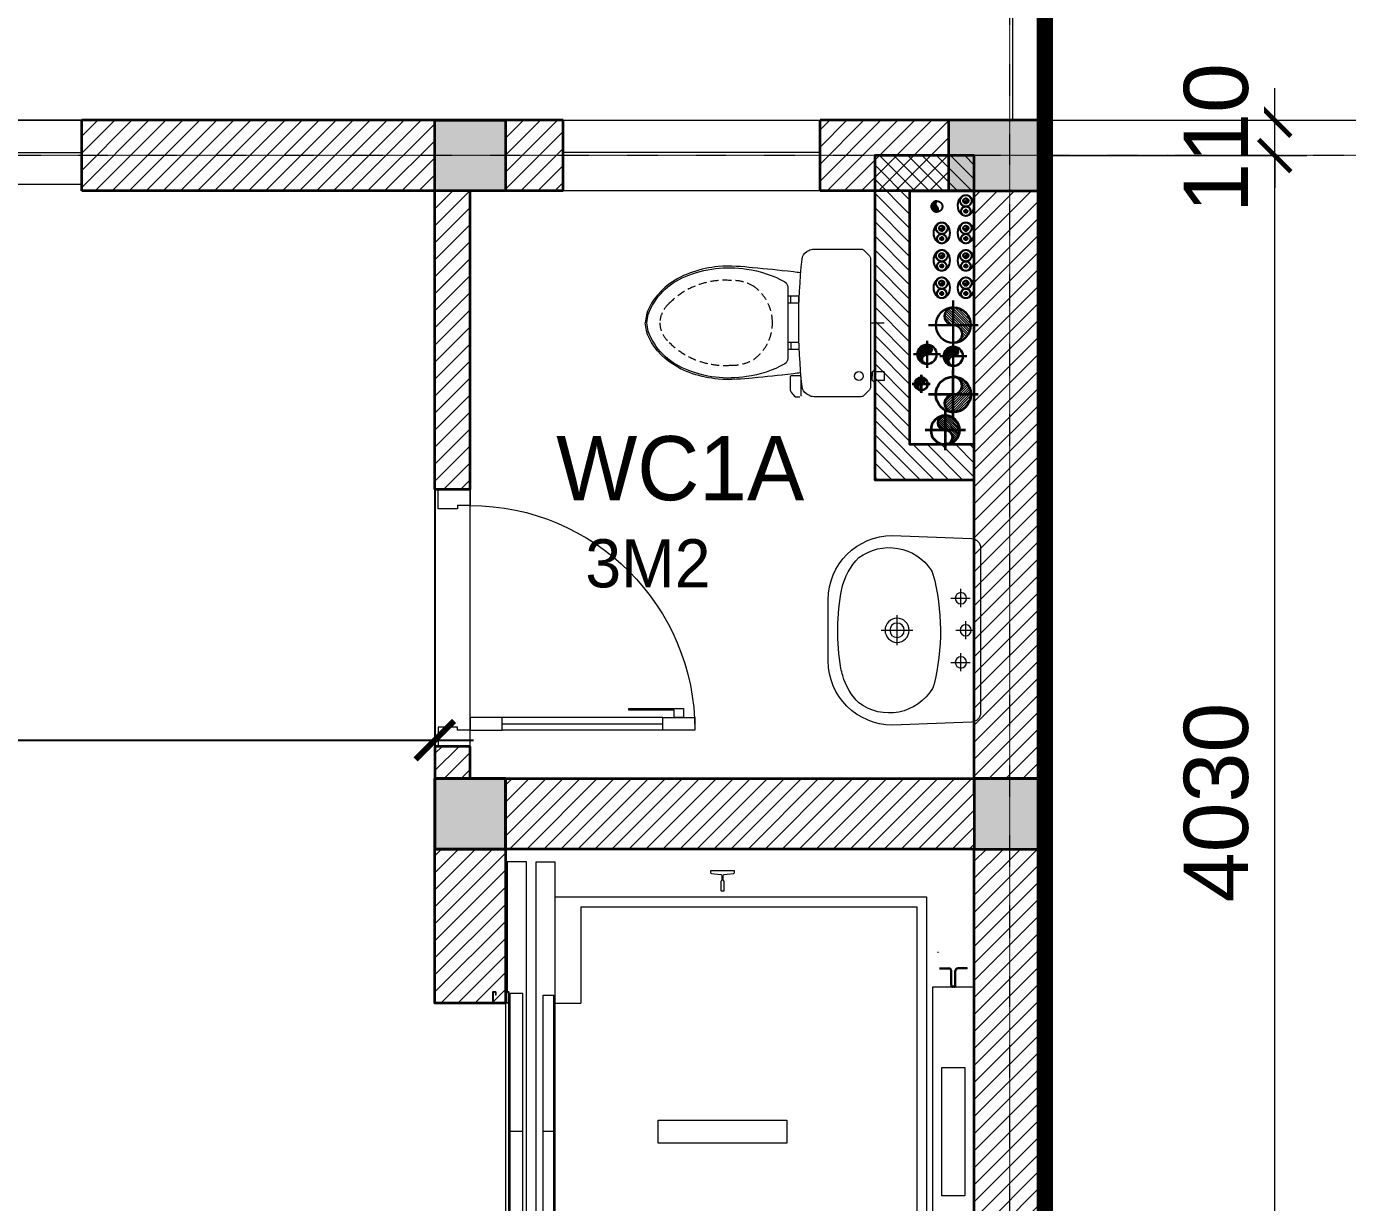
# Model space of a CAD drawing. Header units: millimetres. Extents: x -127141 to 682685, y -1234500 to 49778.
# Drawn here: x 242525 to 246641, y -5371 to -1708 of the extents above; entities that cross this region are included whole.
import ezdxf

# ---------------------------------------------------------------- set-up
doc = ezdxf.new("R2010")
doc.units = ezdxf.units.MM
doc.header["$MEASUREMENT"] = 0
for name, pattern in [('$AUDIT_BAD_LTYPE2', [0]), ('ACAD_ISO03W100', [30, 12, -18]), ('CENTER2', [1.125, 0.75, -0.125, 0.125, -0.125]), ('CONTINOUS', [0]), ('DASHDOT', [1, 0.5, -0.25, 0, -0.25]), ('DIVIDEX22', [1.25, 0.625, -0.25, 0, -0.125, 0, -0.25]), ('HIDDEN', [0.75, 0.5, -0.25]), ('PHANTOM2', [1.25, 0.625, -0.125, 0.125, -0.125, 0.125, -0.125]), ('PHANTOM3', [1.5, 0.625, -0.125, 0.125, -0.125, 0.125, -0.125, 0.125, -0.125]), ('xref-thap C (mb tang 32-2)$0$HIDDEN', [0.375, 0.25, -0.125])]:
    doc.linetypes.add(name, pattern=pattern)
for name, color, linetype, lineweight in [('-CONCRETE', 1, 'Continuous', 35), ('-DOOR', 137, 'Continuous', 9), ('-FURNITURE', 46, 'Continuous', 9), ('-HATCH', 8, 'Continuous', 5), ('-LINE1', 7, 'Continuous', 18), ('-LINE2', 252, 'Continuous', 9), ('-TEXT', 7, 'Continuous', 15), ('-WALL', 4, 'Continuous', 35), ('A-COT VACH', 2, 'Continuous', 35), ('A-DIM', 251, 'Continuous', 15), ('A-HATCH', 251, 'Continuous', 5), ('A-NET THAY', 125, 'Continuous', 18), ('A-TRUC', 251, 'DASHDOT', 5), ('A-TUONG', 7, 'Continuous', 35), ('N1.1-CN', 4, 'CONTINOUS', 35), ('N1.3-TN', 6, 'CENTER2', 35), ('N1.4-TP', 4, 'PHANTOM2', 35), ('N1.5-TH', 2, 'PHANTOM3', 30), ('N1.6-NM', 3, 'DIVIDEX22', 30), ('N4-OTHER1', 143, 'CONTINOUS', 15), ('TEXT25', 2, 'Continuous', 13)]:
    doc.layers.add(name, color=color, linetype=linetype, lineweight=lineweight)
for name, color, linetype in [('-RANH GIOI LO DAT', 12, 'Continuous'), ('APOLIC', 7, 'Continuous'), ('M-CD', 40, 'ACAD_ISO03W100'), ('M-Control', 170, 'CENTER2'), ('M-RP', 140, 'Continuous')]:
    doc.layers.add(name, color=color, linetype=linetype)
doc.layers.add('LUOI GIONG', color=160, linetype='Continuous', plot=False)
doc.styles.add('AVANH', font='', dxfattribs={"width": 0.8})
doc.styles.get("Standard").update_dxf_attribs({"font": 'arial.ttf'})
doc.styles.add('T1', font='', dxfattribs={"height": 200})
doc.styles.add('vnavanth', font='', dxfattribs={"width": 0.8})
doc.styles.get('AVANH').set_extended_font_data('.VnAvantH')
doc.styles.get('T1').set_extended_font_data('VNgeometric Light')
doc.styles.get('vnavanth').set_extended_font_data('.VnAvantH')
doc.dimstyles.new('C_100A3', dxfattribs={"dimscale": 100, "dimtxt": 2.2, "dimasz": 1.199999999999999, "dimexe": 1.199999999999999, "dimexo": 0, "dimgap": 0.75, "dimtad": 1, "dimdec": 0, "dimzin": 0, "dimdsep": 46, "dimtxsty": 'AVANH', "dimblk": 'ARCHTICK', "dimcen": 0, "dimdle": 1.199999999999999, "dimclrd": 256, "dimclre": 256, "dimclrt": 7, "dimadec": 0, "dimazin": 0, "dimtfac": 0.0001, "dimtdec": 0, "dimtix": 1, "dimtmove": 2, "dimatfit": 3, "dimfxl": 1.8, "dimtolj": 1, "dimtzin": 0, "dimarcsym": 0})
doc.dimstyles.new('DIM_LAYOUT A2-A3', dxfattribs={"dimscale": 0, "dimtxt": 2, "dimasz": 1, "dimexe": 1, "dimexo": 0, "dimgap": 0.8, "dimtad": 1, "dimdec": 0, "dimlfac": -1, "dimzin": 0, "dimdsep": 46, "dimtxsty": 'Standard', "dimblk": 'ARCHTICK', "dimcen": 1, "dimdle": 1, "dimclrd": 256, "dimclre": 256, "dimclrt": 7, "dimadec": 0, "dimazin": 0, "dimtfac": 1, "dimtdec": 0, "dimtix": 1, "dimtofl": 0, "dimtmove": 2, "dimatfit": 3, "dimldrblk": 'ARCHTICK', "dimfxl": 1, "dimtfill": 1, "dimtolj": 1, "dimtzin": 0, "dimarcsym": 0})
pattern_1 = [(45, (0, 0), (-26.51650429449553, 26.51650429449553), [])]

# ---------------------------------------------------------------- blocks, each defined once
blk = doc.blocks.new('X-5M-DH-2-CORE$0$A$C75E80C28')
at = {"layer": '-LINE2', "linetype": 'Continuous', "ltscale": 2}
for p, q in [((-510.0000099998433, -21.5000000000291), (-510.0000099998578, -50.60000000000582)), ((-506.8000099998898, -21.5000000000291), (-510.0000099998433, -21.5000000000291)), ((-506.8000099998898, -21.5000000000291), (-506.8000099999044, -50.60000000000582)), ((506.8000100001227, -21.5), (510.0000100000761, -21.5)), ((506.8000100001227, -21.5), (506.8000100001081, -50.59999999997671)), ((510.0000100000761, -21.5), (510.0000100000616, -50.59999999997671)), ((-510.0000099998578, -108.5000000000291), (-510.0000099998433, -79.3999999999942)), ((-506.8000099999044, -108.5000000000291), (-506.8000099998898, -79.3999999999942)), ((-456.2000100000296, -56.79999999998836), (-500.6000099999364, -56.80000000001746)), ((-456.2000100000441, -60), (-500.600009999951, -60.0000000000291)), ((-456.2000100000296, -70), (-500.6000099999364, -70.0000000000291)), ((-456.2000100000296, -73.19999999995345), (-500.6000099999364, -73.19999999998255)), ((-453.2000100000441, -63), (-453.2000100000296, -67)), ((-450.0000099998579, -63), (-450.0000099998433, -67)), ((450.0000100000615, -63), (450.0000100000761, -67)), ((453.200010000015, -63), (453.2000100000296, -67)), ((456.2000100000296, -56.79999999998836), (500.6000100000528, -56.79999999998836)), ((456.200010000015, -60), (500.6000100000383, -60)), ((456.2000100000296, -70), (500.6000100000528, -70)), ((456.2000100000296, -73.19999999995345), (500.6000100000528, -73.19999999995345)), ((506.8000100001227, -108.5), (506.8000100001227, -79.39999999996508)), ((510.0000100000761, -108.5), (510.0000100000761, -79.39999999996508)), ((-556.8000102631631, -112.4999999912397), (-560.0000102631166, -112.4999999912397)), ((456.8000097368638, -112.4999999912397), (460.0000097368174, -112.4999999912397)), ((-731.0000002632734, -148.9999999649008), (730.9999997367266, -148.9999999649299)), ((-731.0000002698943, -1304.999999934109), (-731.0000002632734, -148.9999999649008)), ((730.9999997301056, -1304.999999934109), (730.9999997367266, -148.9999999649299)), ((-700.0000002632734, -178.9999999649008), (699.9999997367266, -178.9999999649299)), ((-700.0000002699087, -1224.999999934109), (-700.0000002632734, -178.9999999649008)), ((699.9999997300911, -1224.999999934109), (699.9999997367266, -178.9999999649299)), ((-700.0000002699087, -1224.999999934109), (-400.0000002699088, -1224.999999934138)), ((-400.0000002698944, -1304.999999934138), (-400.0000002699088, -1224.999999934138)), ((699.9999997300911, -1224.999999934109), (399.9999997300911, -1224.999999934109)), ((399.9999997301056, -1304.999999934109), (399.9999997300911, -1224.999999934109)), ((839.9999997301057, -1304.999999934109), (-840.0000002698943, -1304.999999934109)), ((-840.0000002698943, -1364.999999934109), (-840.0000002698943, -1304.999999934109)), ((424.9999997301056, -1308.999999934109), (-425.0000002698944, -1308.999999934109)), ((-425.0000002699088, -1342.999999934109), (-425.0000002698944, -1308.999999934109)), ((-2.698943717e-07, -1308.999999934109), (-2.699089237e-07, -1342.999999934109)), ((424.9999997300911, -1342.999999934109), (424.9999997301056, -1308.999999934109)), ((839.9999997301057, -1364.999999934109), (839.9999997301057, -1304.999999934109)), ((424.9999997300911, -1342.999999934109), (-425.0000002699088, -1342.999999934109)), ((839.9999997301057, -1364.999999934109), (-840.0000002698943, -1364.999999934109)), ((839.9999997301057, -1394.999999934109), (-840.0000002698943, -1394.999999934109)), ((-840.0000002698943, -1394.999999934109), (-840.0000002698943, -1454.999999934109)), ((839.9999997301057, -1394.999999934109), (839.9999997301057, -1454.999999934109)), ((429.999999730091, -1405.999999934138), (-430.0000002699089, -1405.999999934109)), ((-430.0000002699089, -1405.999999934109), (-430.0000002698944, -1445.999999934109)), ((-2.699089237e-07, -1405.999999934109), (-2.698943717e-07, -1445.999999934109)), ((429.999999730091, -1405.999999934138), (429.9999997301056, -1445.999999934138)), ((-840.0000002698943, -1454.999999934109), (-435.0000002698943, -1454.999999934109)), ((-435.0000002698943, -1449.999999934109), (-435.0000002699089, -1459.999999934109)), ((-435.0000002698943, -1449.999999934109), (-400.0000002698944, -1449.999999934138)), ((-435.0000002699089, -1459.999999934109), (-425.0000002699088, -1459.999999934109)), ((-433.4000002698012, -1451.599999934085), (-433.4000002698012, -1458.399999934074)), ((-433.4000002698012, -1451.599999934085), (-401.6000002697547, -1451.599999934085)), ((-433.4000002698012, -1458.399999934074), (-425.0000002698944, -1458.399999934074)), ((429.9999997301056, -1445.999999934138), (-430.0000002698944, -1445.999999934109)), ((-425.0000002698944, -1458.399999934074), (-425.0000002699088, -1459.999999934109)), ((-401.6000002697547, -1451.599999934085), (-401.6000002697255, -1498.399999934074)), ((399.9999997301056, -1449.999999934109), (-400.0000002698944, -1449.999999934138)), ((-400.0000002698944, -1449.999999934138), (-400.0000002698652, -1499.999999934138)), ((399.9999997301056, -1449.999999934109), (399.9999997301348, -1499.999999934109)), ((434.9999997301056, -1449.999999934109), (399.9999997301056, -1449.999999934109)), ((401.5999997301986, -1451.599999934085), (401.5999997302278, -1498.399999934074)), ((433.3999997302453, -1451.599999934085), (401.5999997301986, -1451.599999934085)), ((433.3999997302453, -1458.399999934074), (424.9999997301056, -1458.399999934074)), ((424.9999997301056, -1458.399999934074), (424.9999997301056, -1459.999999934109)), ((434.9999997301056, -1459.999999934109), (424.9999997301056, -1459.999999934109)), ((433.3999997302453, -1451.599999934085), (433.3999997302453, -1458.399999934074)), ((434.9999997301056, -1449.999999934109), (434.9999997301056, -1459.999999934109)), ((839.9999997301057, -1454.999999934109), (434.9999997301056, -1454.999999934109)), ((-435.0000002698652, -1489.999999934109), (-435.0000002698652, -1499.999999934109)), ((-435.0000002698652, -1489.999999934109), (-425.0000002698652, -1489.999999934109)), ((-435.0000002698652, -1499.999999934109), (-400.0000002698652, -1499.999999934138)), ((-433.4000002697721, -1491.599999934085), (-433.4000002697721, -1498.399999934074)), ((-433.4000002697721, -1491.599999934085), (-425.0000002698652, -1491.599999934085)), ((-433.4000002697721, -1498.399999934074), (-401.6000002697255, -1498.399999934074)), ((-425.0000002698652, -1489.999999934109), (-425.0000002698652, -1491.599999934085)), ((434.9999997301347, -1499.999999934109), (399.9999997301348, -1499.999999934109)), ((433.3999997302744, -1498.399999934074), (401.5999997302278, -1498.399999934074)), ((424.9999997301347, -1489.999999934109), (424.9999997301347, -1491.599999934085)), ((434.9999997301347, -1489.999999934109), (424.9999997301347, -1489.999999934109)), ((433.3999997302744, -1491.599999934085), (424.9999997301347, -1491.599999934085)), ((433.3999997302744, -1491.599999934085), (433.3999997302744, -1498.399999934074)), ((434.9999997301347, -1489.999999934109), (434.9999997301347, -1499.999999934109))]:
    blk.add_line(p, q, dxfattribs=at)
for points in [[(-450.0000000000145, 0), (-450, -130), (450, -130), (449.9999999999853, 0)], [(-200, -29), (200.0000000001164, -29), (200.0000000001164, -101), (-200, -101)], [(-36.00000026325871, -583.9999999649008), (35.99999973674129, -583.9999999649008), (35.99999973675585, -983.9999999649008), (-36.00000026324415, -983.9999999649008)]]:
    blk.add_lwpolyline(points, close=True, dxfattribs=at)
for points in [[(-780.0000002632588, -788.9999999649008), (-751.0000002632588, -788.9999999649298, 0.4142135623730951), (-750.0000002632734, -787.9999999649008), (-750.0000002632588, -783.9999999649008), (-750.0000002632588, -779.9999999649008, 0.4142135623730951), (-751.0000002632734, -778.9999999649298), (-780.0000002632734, -778.999999964988, -0.2569775838576673), (-784.1207396915852, -781.9399999648448), (-797.9000002631655, -781.939999964874, -0.4142135623730951), (-800.9000002631655, -778.939999964874), (-804.0000002632587, -749.4999999649008, 0.4142135623730951), (-807.0000002632588, -746.4999999649008), (-812.0000002632587, -746.4999999649008), (-812.0000002632587, -783.9999999649008), (-812.0000002632587, -821.4999999649008), (-807.0000002632588, -821.4999999649008, 0.4142135623730951), (-804.0000002632587, -818.4999999649008), (-800.9000002631655, -789.0599999648692, -0.4142135623730951), (-797.9000002631655, -786.0599999648692), (-784.1207396915852, -786.0599999648402, -0.2569775838576673), (-780.0000002632588, -788.9999999647553)], [(779.9999997367412, -788.9999999649298), (750.9999997367412, -788.9999999649008, -0.4142135623730951), (749.9999997367266, -787.9999999649298), (749.9999997367412, -783.9999999649298), (749.9999997367412, -779.9999999649298, -0.4142135623730951), (750.9999997367266, -778.9999999649008), (779.9999997368432, -778.9999999650172, 0.2569775838576673), (784.1207391653006, -781.939999964874), (797.899999736881, -781.9399999648448, 0.4142135623730951), (800.899999736881, -778.9399999648448), (803.9999997367412, -749.4999999649008, -0.4142135623730951), (806.9999997367412, -746.4999999649008), (811.9999997367412, -746.4999999649008), (811.9999997367412, -783.9999999649008), (811.9999997367412, -821.4999999649008), (806.9999997367412, -821.4999999649008, -0.4142135623730951), (803.9999997367412, -818.4999999649008), (800.899999736881, -789.0599999648402, 0.4142135623730951), (797.899999736881, -786.0599999648402), (784.1207391653006, -786.0599999648692, 0.2569775838576672), (779.9999997368577, -788.9999999647844)]]:
    blk.add_lwpolyline(points, format="xyb", dxfattribs=at)
for centre, radius, start, end in [((-500.600009999951, -50.60000000000582), 9.400000000001475, 180, 270), ((-500.6000099999364, -79.3999999999942), 9.399999999997844, 90, 180), ((-500.600009999951, -50.60000000000582), 6.200000000004374, 180, 270), ((-500.6000099999364, -79.3999999999942), 6.199999999997339, 90, 180), ((-456.2000100000441, -63), 6.19999999999713, 0, 90), ((-456.2000100000441, -63), 3.000000000000045, 0, 90), ((-456.2000100000296, -67), 6.20000000000076, 270, 0), ((-456.2000100000296, -67), 2.999999999999834, 270, 0), ((456.200010000015, -63), 6.19999999999713, 90, 180), ((456.2000100000296, -67), 6.20000000000076, 180, 270), ((456.200010000015, -63), 3.000000000000045, 90, 180), ((456.2000100000296, -67), 2.999999999999834, 180, 270), ((500.6000100000383, -50.59999999997671), 6.200000000004374, 270, 0), ((500.6000100000383, -50.59999999997671), 9.400000000001475, 270, 0), ((500.6000100000528, -79.39999999996508), 9.399999999997844, 0, 90), ((500.6000100000528, -79.39999999996508), 6.199999999997339, 0, 90)]:
    blk.add_arc(centre, radius, start, end, dxfattribs=at)
blk = doc.blocks.new('A$C5C575821')
at = {"layer": '-CONCRETE'}
h = blk.add_hatch(color=256, dxfattribs=at)
h.dxf.hatch_style = 1
h.paths.add_polyline_path([(-0.002375598996863489, 220.0000000000146), (-0.0023755989968777, 1.45519e-11), (219.9976244010031, 1.45519e-11), (219.9976244010031, 220.0000000000146)])
blk.add_lwpolyline([(-0.0023755989968777, 1.45519e-11), (219.9976244010031, 1.45519e-11), (219.9976244010031, 220.0000000000146), (-0.0023755989968777, 220.0000000000146)], close=True, dxfattribs=at)
blk = doc.blocks.new('A$C3F71457E')
at = {"layer": 'A-HATCH'}
h = blk.add_hatch(dxfattribs=at)
h.set_pattern_fill('ANSI31', color=256, scale=300)
h.set_pattern_definition(pattern_1)
h.paths.add_polyline_path([(199.9999999972376, 380), (-20.00000000000001, 380), (-20.00000000876005, -98.4000002697374), (18.39999992534354, -98.40000026971347), (18.39999992534352, -66.60000026966691), (11.59999992535472, -66.60000026966691), (11.59999992535471, -75.0000002698066), (9.99999992537846, -75.00000026980666), (9.99999992537846, -65.0000002698066), (19.99999992537846, -65.0000002698066), (19.99999992537848, -100.0000002695795), (199.9999999912106, -100.0000002982852)])
h.paths.add_polyline_path([(-20, 600), (-1480, 600), (-1480, 380.0000000000582), (-20, 380)])
h.paths.add_polyline_path([(-1480, 380), (-1700.000000001752, 380), (-1700.000000015769, -1379.999999999945), (-1480.000000017521, -1379.999999999945)])
h.paths.add_polyline_path([(-19.99999999743885, -1380), (-1480.000000000058, -1379.999999999941), (-1480.000000000058, -1600), (-19.99999999743886, -1600)])
h.paths.add_polyline_path([(199.9999999912106, -900.0000002982852), (19.99999992540734, -900.0000002695795), (19.99999992537846, -935.0000002698068), (9.999999925378475, -935.0000002698068), (9.99999992537846, -925.0000002698068), (11.59999992535472, -925.0000002698071), (11.59999992535472, -933.4000002697135), (18.39999992534352, -933.4000002697135), (18.39999992534354, -901.6000002696671), (-20.0000000787831, -901.600000269691), (-20.0000000175787, -1380), (-19.99999999743885, -1380), (199.9999999851836, -1380.000000021289)])
at = {"layer": '-CONCRETE'}
blk.add_lwpolyline([(-20.00000000878936, -100.0000002632005), (-20, 380), (-1480, 380.0000000000582), (-1480.000000017521, -1379.999999999941), (-20.00000001757871, -1380), (-20.0000000789878, -900.0000002632005), (199.9999999912106, -900.0000002982852), (199.9999999824213, -1600), (-1700.000000017521, -1600), (-1700, 600), (200, 600), (199.9999999912106, -100.0000002982852), (-19.99999993859092, -100.0000002632005)], dxfattribs=at)
at = {"layer": '-LINE1'}
blk.add_line((-20.0000000789878, -900.0000002632005), (-20.00000000878936, -100.0000002632005), dxfattribs=at)
at = {"layer": '-WALL'}
for p in [(-1699.997624401003, 379.9999999999854), (-19.99762440100312, 379.9999999999854), (-1699.997624401061, -1599.99999999996), (-19.99762439844199, -1600.000000021304)]:
    blk.add_blockref('A$C5C575821', p, dxfattribs=at)
at = {"color": 2, "rotation": 90}
blk.add_blockref('X-5M-DH-2-CORE$0$A$C75E80C28', (-1480.000000008731, -499.9999999999418), dxfattribs=at)
blk = doc.blocks.new('A$C18091ED7')
for p, q in [((9.957148000000002e-09, -42.13376978135784), (0, -3.786117304e-07)), ((146.1412317672475, -26.59467297248193), (179.181621938591, -26.59467296488583)), ((146.1412317672475, -26.59467297248193), (146.1412317680187, -30.17859706786112)), ((146.1412317680187, -30.17859706786112), (165.7503655985456, -30.17859706340824)), ((153.0594147269658, -36.7920495250146), (146.1412317680187, -30.17859706786112)), ((152.3191092506386, -2.717133611e-07), (152.3191092568413, -26.59467297093943)), ((152.3191092506386, -2.717133611e-07), (179.1816219322718, -2.654269338e-07)), ((153.0594147269658, -36.7920495250146), (165.7503656001572, -36.79204952192959)), ((153.0594147275151, -39.73033438943094), (153.0594147269658, -36.7920495250146)), ((153.0594147275151, -39.73033438943094), (178.4413164740144, -39.73033438349375)), ((153.0594147275151, -39.73033438943094), (178.4413164740144, -39.73033438349375)), ((153.0594147275151, -39.73033438943094), (153.0594147281554, -42.13376974494894)), ((185.3594994290724, -30.17859705851879), (165.7503655985456, -30.17859706340824)), ((178.4413164733487, -36.79204951884458), (165.7503656001572, -36.79204952192959)), ((185.3594994290724, -30.17859705851879), (178.4413164733487, -36.79204951884458)), ((178.4413164733487, -36.79204951884458), (178.4413164740144, -39.73033438349375)), ((178.4413164740144, -39.73033438349375), (178.4413164746547, -42.1337697392446)), ((179.1816219322718, -2.654269338e-07), (179.181621938591, -26.59467296488583)), ((179.181621938591, -26.59467296488583), (185.3594994283012, -26.59467296337243)), ((185.3594994283012, -26.59467296337243), (185.3594994290724, -30.17859705851879)), ((-83.25994817525861, -267.3592828898691), (-83.25994816751701, -299.9634285944048)), ((-83.2599481725738, -278.4883151478134), (-83.25994817046013, -287.6388527823147)), ((-62.8895039390445, -265.3807882612164), (-81.28145355204106, -265.3807882657275)), ((-60.91100931491018, -267.3592828844267), (-60.91100930728498, -299.9634285889624)), ((60.91100939458921, -267.3592828557594), (60.9110094022144, -299.9634285600623)), ((62.88950401780676, -265.3807882316178), (81.2814536308033, -265.3807882273395)), ((83.25994825493763, -267.3592828505498), (83.25994826256282, -299.9634285550856)), ((83.25994825750603, -278.488315108727), (83.2599482596197, -287.6388527429954)), ((165.3959958605519, -261.9873972070927), (165.3959958671002, -289.7349902229907)), ((167.8691141396884, -259.5142789271486), (228.0810223811895, -259.5142789128586)), ((230.5541406641932, -274.3229751045001), (230.5541406613593, -261.9873971916386)), ((-60.91100930959874, -290.0299398849311), (-83.25994816994715, -290.0299398901406)), ((60.91100939990065, -290.029939856031), (83.25994826024908, -290.0299398510542)), ((167.8691141472663, -292.2081085020037), (206.7175896017579, -292.2081084926904))]:
    blk.add_line(p, q)
for points in [[(230.0000000517721, -218.5046414944518, -0.1374073801801567), (225.4781190853137, -234.6482587013161), (221.7949787454636, -240.7070387715066, -0.2360805181595358), (198.2560902649638, -255.4947853636986, -0.0519608230665726), (-198.2560901437318, -255.4947854572965, -0.236080518165078), (-221.7949786317113, -240.7070388760185), (-225.4781189743626, -234.6482588077488, -0.1374073801809237), (-229.9999999484608, -218.5046416030382), (-229.9999999831671, -71.98694829508895, -0.1989123673786679), (-226.3782021181105, -63.2431547633314), (-208.8906150607545, -45.75556769772084, -0.1989123673792025), (-200.1468215308086, -42.13376982865156), (9.9716999e-09, -42.13376978135784), (200.1468215506356, -42.13376973403501, -0.1989123673792025), (208.8906150822841, -45.75556759897153), (226.3782021480001, -63.24315465634573, -0.1989123673791691), (230.0000000170657, -71.98694818626973)], [(144.14367173758, -618.9627606730502, -0.2124047892419209), (26.30999211127346, -734.491494372196, -0.0276853236339062), (-0.5628229983012716, -738.609219571983, -0.0222792448073508), (-26.30999181118387, -734.4914943844487, -0.2124047892421136), (-144.1436714920528, -618.9627607410074, -0.1427957259999892), (-167.2376623962118, -428.0139674870588, -0.0930051380368448), (-127.9331820271945, -309.1271633332653, -0.2564387014614383), (-111.2408495477029, -299.9634286007786), (4.74647095e-08, -299.9634285748762), (111.2408496426324, -299.9634285482752, -0.2564387014619951), (127.933182126606, -309.1271632729331, -0.0930051380368741), (167.2376625517572, -428.0139674081001, -0.1427957260000456)]]:
    blk.add_lwpolyline(points, format="xyb", close=True)
at = {"linetype": 'xref-thap C (mb tang 32-2)$0$HIDDEN', "ltscale": 100}
blk.add_lwpolyline([(61.00044987679575, -669.0176259216968, -0.1990312026443698), (1.417429303e-07, -698.769823720475, -0.1990312026443799), (-61.00044960746891, -669.0176259504807, -0.2189240232571595), (-131.9321382956404, -478.3136229409719, -0.1537914605682739), (-112.4681372026971, -403.989815428853, -0.2367011859554165), (5.87642717e-08, -347.5870280214876, -0.2367011859554843), (112.468137346761, -403.9898153757966, -0.1537914605681893), (131.9321384748618, -478.313622878748, -0.2189240232571754)], format="xyb", close=True, dxfattribs=at)
blk.add_circle((165.7503656100234, -78.39166221523192), 13.90362011701458)
for centre, radius, start, end in [((-81.28145355158267, -267.3592828894034), 1.978494623656904, 90.00000001354869, 180.0000000133402), ((-62.88950393858613, -267.3592828848923), 1.978494623656904, 1.33402132e-08, 90.00000001354869), ((62.88950401826514, -267.3592828552937), 1.978494623656904, 90.00000001354869, 180.0000000133402), ((81.2814536312617, -267.3592828510154), 1.978494623656904, 1.33402132e-08, 90.00000001354869), ((167.8691141402632, -261.9873972065107), 2.47311827957113, 90.00000001354869, 180.0000000133402), ((168.3527972659103, -224.7572911087773), 80.08895368617856, 306.4658507565522, 320.3122930343795), ((228.0810223845983, -274.3229751050821), 2.47311827957113, 320.3122930343795, 1.33402132e-08), ((167.8691141466952, -289.7349902224087), 2.47311827957113, 180.0000000133402, 270.0000000135485), ((206.717589598069, -276.6690117186227), 15.53909677420133, 270.0000000135485, 306.4658507565522)]:
    blk.add_arc(centre, radius, start, end)
for points, knots in [([(-155.6468228230951, -259.4535552573798), (-156.6353001506941, -267.2522313103836), (-164.2940232875517, -328.394745314552), (-169.1545302536251, -385.0939582949213), (-183.68571763406, -527.7705276800843), (-135.602968026873, -679.1126648240606), (-50.29344375100118, -735.2493608418444), (-19.70048385594782, -741.0901266933653), (1.531116141e-07, -743.6724421556863)], [130.6139379315477, 130.6139379315477, 130.6139379315477, 130.6139379315477, 152.8521090939922, 311.1293507817257, 417.703951170228, 561.3833927516608, 697.6926317810713, 710.8122622678819, 710.8122622678819, 710.8122622678819, 710.8122622678819]), ([(155.6468228994708, -259.4535551877343), (156.6353002305841, -267.2522312389629), (164.2940233960289, -328.3947452375724), (169.1545303888706, -385.0939582149148), (183.6857178367027, -527.7705275934421), (135.60296830082, -679.1126647599448), (50.29344405157826, -735.2493608178337), (19.70048415924611, -741.0901266841101), (1.530679583e-07, -743.6724421554536)], [130.613937934949, 130.613937934949, 130.613937934949, 130.613937934949, 152.8521090939922, 311.1293507817257, 417.703951170228, 561.3833927516608, 697.6926317810713, 710.8122622678819, 710.8122622678819, 710.8122622678819, 710.8122622678819])]:
    blk.add_open_spline(points, degree=3, knots=knots)
blk = doc.blocks.new('*U122')
at = {"linetype": '$AUDIT_BAD_LTYPE2'}
for p, q in [((70, 100), (69.99999999999999, 599.9999999999982)), ((89.99999999999999, 599.9999999999982), (90, 100))]:
    blk.add_line(p, q, dxfattribs=at)
for points in [[(49.99999999999999, 599.9999999999982), (89.99999999999999, 599.9999999999982), (89.99999999999999, 699.9999999999982), (49.99999999999999, 699.9999999999982), (49.99999999999999, 599.9999999999982)], [(49.99999999999999, 602.9059272893337), (50, 100)], [(50, 100), (90, 100), (90, 0), (50, 0), (50, 100)]]:
    blk.add_lwpolyline(points)
for points in [[(118.2698876160139, 494.5156181119073), (118.2698876160139, 664.1349438079906), (89.99999999999999, 664.1349438079906), (89.99999999999999, 635.8650561920058), (112.6159100928053, 635.8650561920058), (112.6159100928053, 494.5156181119073)], [(0, 0), (50, 0), (50, -40), (60, -40), (60, -100.0001724930698), (0, -100.0001724930698)], [(799.9999999999982, 7.105427357601134e-15), (749.9999999999982, 7.105427357601134e-15), (749.9999999999982, -40), (739.9999999999982, -40), (739.9999999999982, -100.0001724930698), (799.9999999999982, -100.0001724930698)]]:
    blk.add_lwpolyline(points, close=True)
at = {"linetype": '$AUDIT_BAD_LTYPE2', "ltscale": 0.3}
blk.add_arc((50, 0), 699.9999999999982, 0, 90, dxfattribs=at)
blk = doc.blocks.new('A$C4ace49fd')
for p, q in [((295.0000362145074, 397.7262792410038), (295.0000362145074, 457.8621556685683)), ((167.3150646772119, 413.5036235380248), (223.9098246101057, 413.5036235380248)), ((195.0000362145074, 382.7262792410475), (195.0000362145074, 442.8621556685975)), ((267.3150646772119, 428.5036235379957), (323.9098246101057, 428.5036235379957)), ((367.3150646772119, 413.5036235380248), (423.909824610193, 413.5036235380248)), ((395.0000362144201, 382.7262792410475), (395.0000362144201, 442.8621556685975)), ((295.0000362145074, 165.4084015273256), (295.0000362145074, 263.9644212280764)), ((248.878101051203, 214.809703738807), (342.0929997641942, 214.809703738807))]:
    blk.add_line(p, q)
for points in [[(0, 199.9999999999854, 0.4142135623730951), (200, -1.45519e-11), (389.9999999999418, -1.45519e-11, 0.4142135623730951), (589.9999999999418, 199.9999999999854), (581.0512658710358, 446.0901885431812, 0.4097994549518753), (551.0711533617576, 474.9999999999853), (38.92891906714067, 474.9999999999853, 0.4036072201438358), (8.948734128789509, 446.0901885431812)], [(176.6345523304189, 39.74843218467139, 0.0907734278364391), (424.2613903667078, 42.82284094158967, 0.1498865017082378), (521.3666006048442, 96.04628407930431, 0.4307216577035758), (481.9063814581604, 321.2626293200155, 0.0806372034749516), (470.217626080208, 326.5247144485911, 0.1277315864282508), (124.5233141639037, 329.2879201060713, 0.0742078372819312), (113.6209024494746, 324.7523191320797, 0.4430921134254459), (68.6333993950975, 96.04628407930431, 0.1336395095905137), (154.0424150085309, 45.6315882756462, 0.0336171722527546)]]:
    blk.add_lwpolyline(points, format="xyb", close=True)
for centre, radius in [((195.0000362145074, 413.5036235380248), 17.5), ((295.0000362145074, 428.5036235379957), 17.5), ((395.0000362144201, 413.5036235380248), 17.5), ((295.0000362145074, 214.809703738807), 37.50000000000001), ((295.0000362145074, 214.809703738807), 22.50000000000001), ((295.0000362145074, 214.809703738807), 22.50000000000001)]:
    blk.add_circle(centre, radius)
blk = doc.blocks.new('ARCHTICK')
at = {"color": 0, "linetype": 'ByBlock', "const_width": 0.15}
blk.add_lwpolyline([(-0.5, -0.5), (0.5, 0.5)], dxfattribs=at)
blk = doc.blocks.new('*D128')
at = {"layer": '-HATCH', "lineweight": -2, "transparency": 16777216}
for p, q in [((238917.3800413085, -2744.671716896642), (238917.3800413085, -4050.844547421904)), ((243797.4275114892, -2744.277064983617), (243797.4275114892, -4050.844547421904)), ((238797.3800413085, -3930.844547421904), (243917.4275114892, -3930.844547421904))]:
    blk.add_line(p, q, dxfattribs=at)
at = {"layer": 'Defpoints', "color": 0, "transparency": 16777216}
for p in [(238917.3800413085, -2744.671716896642), (243797.4275114892, -2744.277064983617), (243797.4275114892, -3930.844547421904)]:
    blk.add_point(p, dxfattribs=at)
at = {"layer": '-HATCH', "lineweight": -2, "transparency": 16777216, "xscale": 119.9999999999999, "yscale": 119.9999999999999, "zscale": 119.9999999999999, "rotation": 180}
blk.add_blockref('ARCHTICK', (238917.3800413085, -3930.844547421904), dxfattribs=at)
at = {"layer": '-HATCH', "lineweight": -2, "transparency": 16777216, "xscale": 119.9999999999999, "yscale": 119.9999999999999, "zscale": 119.9999999999999}
blk.add_blockref('ARCHTICK', (243797.4275114892, -3930.844547421904), dxfattribs=at)
at = {"layer": '-HATCH', "color": 7, "transparency": 16777216, "insert": (241322.4037763988, -3742.063979014754), "char_height": 220, "attachment_point": 5, "style": 'AVANH', "bg_fill": 3, "box_fill_scale": 1.25, "bg_fill_color": 256, "bg_fill_true_color": 13158600, "bg_fill_transparency": 0}
blk.add_mtext('\\A1;4880', dxfattribs=at)
blk = doc.blocks.new('_ArchTick')
at = {"color": 0, "linetype": 'ByBlock', "const_width": 0.15}
blk.add_lwpolyline([(-0.5, -0.5), (0.5, 0.5)], dxfattribs=at)
blk = doc.blocks.new('*U118')
for points in [[(50, 669.9409090907037), (90.00000000000004, 669.9409090907037), (90.00000000000004, 769.9409090907037), (50, 769.9409090907037), (50, 669.9409090907037)], [(1548.99999999957, 629.0590909088663), (1508.99999999957, 629.0590909088663), (1508.99999999957, 729.0590909088664), (1548.99999999957, 729.0590909088664), (1548.99999999957, 629.0590909088663)], [(50, 672.8468363800392), (50, 100)], [(1548.99999999957, 631.965018198202), (1548.99999999957, 100)], [(50, 100), (90, 100), (90, 0), (50, 0), (50, 100)], [(1548.99999999957, 100), (1508.99999999957, 100), (1508.99999999957, 0), (1548.99999999957, 0), (1548.99999999957, 100)]]:
    blk.add_lwpolyline(points)
at = {"ltscale": 0.3}
for points in [[(819.9409090907037, 0, 0.4142135623730951), (50, 769.9409090907037, 0.4142135623730951)], [(819.9409090907042, 0, -0.4142135623730951), (1548.99999999957, 729.0590909088664, -0.4142135623730951)]]:
    blk.add_lwpolyline(points, format="xyb", dxfattribs=at)
for points in [[(21.73011238398614, 564.4565272026127), (21.73011238398614, 734.0758528986961), (50, 734.0758528986961), (50, 705.8059652827112), (27.38408990719474, 705.8059652827112), (27.38408990719474, 564.4565272026127)], [(0, 0), (50, 0), (50, -40), (60, -40), (60, -245.9999999543969), (0, -245.9999999543969)], [(1598.99999999957, 0), (1548.99999999957, 0), (1548.99999999957, -40), (1538.99999999957, -40), (1538.99999999957, -245.9999999543969), (1598.99999999957, -245.9999999543969)]]:
    blk.add_lwpolyline(points, close=True)
at = {"layer": 'APOLIC', "linetype": '$AUDIT_BAD_LTYPE2'}
for p, q in [((70, 100), (70.00000000000003, 669.9409090907037)), ((90.00000000000004, 669.9409090907037), (90, 100)), ((1508.99999999957, 629.0590909088663), (1508.99999999957, 100)), ((1528.99999999957, 100), (1528.99999999957, 629.0590909088663))]:
    blk.add_line(p, q, dxfattribs=at)
blk = doc.blocks.new('A$C614D56B2')
at = {"layer": '-DOOR'}
for p, q in [((-0.001746143592754379, 725.957104191999), (741.6168791535893, 725.957104191999)), ((2041.616879153124, 725.96923164482), (2749.998253873287, 725.9571042100433))]:
    blk.add_line(p, q, dxfattribs=at)
blk.add_lwpolyline([(814.7876108608325, 625.9692316596629), (-0.001746157096931711, 625.9692316543078), (-0.001746130321407691, 825.9449767296901), (2749.998253882601, 825.9449767477345), (2749.998253855825, 625.9692316723522), (1968.44614744588, 625.9692316672299)], dxfattribs=at)
at = {"layer": '-DOOR', "xscale": 0.8130081300813009, "yscale": 0.8130081300813009, "zscale": 0.8130081300813009, "rotation": 180}
blk.add_blockref('*U118', (2041.616879153124, 625.96923166333), dxfattribs=at)
blk = doc.blocks.new('*D361')
at = {"layer": 'A-DIM', "lineweight": -2, "transparency": 16777216}
for p, q in [((13544.60180798578, 17883.59144840712), (13544.60180798578, 17983.59144840712)), ((12828.18273200095, 17883.59144840712), (13644.60180798578, 17883.59144840712)), ((12828.18273200095, 17773.59144868186), (13644.60180798578, 17773.59144868186)), ((13544.60180798578, 17773.59144868186), (13544.60180798578, 17673.59144868186))]:
    blk.add_line(p, q, dxfattribs=at)
at = {"layer": 'Defpoints', "color": 0, "transparency": 16777216}
for p in [(12828.18273200095, 17883.59144840712), (12828.18273200095, 17773.59144868186), (13544.60180798578, 17773.59144868186)]:
    blk.add_point(p, dxfattribs=at)
at = {"layer": 'A-DIM', "lineweight": -2, "transparency": 16777216, "xscale": 100, "yscale": 100, "zscale": 100}
for p, rotation in [((13544.60180798578, 17883.59144840712), 270), ((13544.60180798578, 17773.59144868186), 90)]:
    blk.add_blockref('_ArchTick', p, dxfattribs=dict(at, rotation=rotation))
at = {"layer": 'A-DIM', "color": 7, "transparency": 16777216, "insert": (13362.48721044145, 17828.59144854448), "char_height": 200, "attachment_point": 5, "rotation": 90, "bg_fill": 3, "box_fill_scale": 1.25, "bg_fill_color": 256, "bg_fill_true_color": 13158600, "bg_fill_transparency": 0}
blk.add_mtext('\\A1;110', dxfattribs=at)
blk = doc.blocks.new('*D368')
at = {"layer": 'A-DIM', "lineweight": -2, "transparency": 16777216}
for p, q in [((13544.60180987425, 13643.59144346876), (13544.60180987425, 17873.59142819835)), ((12804.24333453016, 17773.59142819835), (13644.60180987425, 17773.59142819835)), ((12804.24333634003, 13743.59144346876), (13644.60180987425, 13743.59144346876))]:
    blk.add_line(p, q, dxfattribs=at)
at = {"layer": 'Defpoints', "color": 0, "transparency": 16777216}
for p in [(12804.24333453016, 17773.59142819835, 7.343088730709972e-07), (13544.60180987425, 17773.59142819835), (12804.24333634003, 13743.59144346876, 2.143178102348235e-06)]:
    blk.add_point(p, dxfattribs=at)
at = {"layer": 'A-DIM', "lineweight": -2, "transparency": 16777216, "xscale": 100, "yscale": 100, "zscale": 100}
for p, rotation in [((13544.60180987425, 17773.59142819835), 90), ((13544.60180987425, 13743.59144346876), 270)]:
    blk.add_blockref('_ArchTick', p, dxfattribs=dict(at, rotation=rotation))
at = {"layer": 'A-DIM', "color": 7, "transparency": 16777216, "insert": (13362.4189995059, 15758.59143583355), "char_height": 200, "attachment_point": 5, "rotation": 90, "bg_fill": 3, "box_fill_scale": 1.25, "bg_fill_color": 256, "bg_fill_true_color": 13158600, "bg_fill_transparency": 0}
blk.add_mtext('\\A1;4030', dxfattribs=at)
blk = doc.blocks.new('*D380')
at = {"layer": 'A-DIM', "lineweight": -2, "transparency": 16777216}
for p, q in [((14044.55906287168, 17983.5914345555), (14044.55906287169, 4833.591447688621)), ((12825.41220751184, 17883.5914345555), (14144.55906287168, 17883.5914345555)), ((12825.41219570997, 4933.591447688621), (14144.55906287169, 4933.591447688621))]:
    blk.add_line(p, q, dxfattribs=at)
at = {"layer": 'Defpoints', "color": 0, "transparency": 16777216}
for p in [(12825.41220751184, 17883.5914345555, -9.565976102834658e-07), (12825.41219570997, 4933.591447688621, -8.381475438873283e-07), (14044.55906287169, 4933.591447688621)]:
    blk.add_point(p, dxfattribs=at)
at = {"layer": 'A-DIM', "lineweight": -2, "transparency": 16777216, "xscale": 100, "yscale": 100, "zscale": 100}
for p, rotation in [((14044.55906287168, 17883.5914345555), 90), ((14044.55906287169, 4933.591447688621), 270)]:
    blk.add_blockref('_ArchTick', p, dxfattribs=dict(at, rotation=rotation))
at = {"layer": 'A-DIM', "color": 7, "transparency": 16777216, "insert": (13862.44446532735, 11408.59144112205), "char_height": 200, "attachment_point": 5, "rotation": 90, "bg_fill": 3, "box_fill_scale": 1.25, "bg_fill_color": 256, "bg_fill_true_color": 13158600, "bg_fill_transparency": 0}
blk.add_mtext('\\A1;12950', dxfattribs=at)
blk = doc.blocks.new('cot 220')
at = {"layer": 'A-COT VACH'}
h = blk.add_hatch(color=251, dxfattribs=at)
h.dxf.hatch_style = 1
h.paths.add_polyline_path([(110.0000037951395, 109.9999999980937), (-109.9999962048605, 109.9999999980937), (-109.9999962048605, -110.0000000019063), (110.0000037951395, -110.0000000019063)])
blk.add_lwpolyline([(-109.9999962048605, -110.0000000019063), (110.0000037951395, -110.0000000019063), (110.0000037951395, 109.9999999980937), (-109.9999962048605, 109.9999999980937)], close=True, dxfattribs=at)
blk = doc.blocks.new('N-ONGDUNG')
at = {"layer": 'N4-OTHER1', "ltscale": 10}
h = blk.add_hatch(dxfattribs=at)
h.set_pattern_fill('ANSI31', color=256, scale=36.00000000004761, angle=-90.00000000000001, style=0)
h.set_pattern_definition([(314.9999999999999, (39548.85017086168, 159241.458453613), (3.181980515343671, 3.181980515343669), [])])
h.paths.add_polyline_path([(7.275957614183426e-12, 45.00000000005821, -0.4142135623730951), (45.00000000006548, 0), (7.275957614183426e-12, -2.91038304567337e-11)])
h.paths.add_polyline_path([(-45.00000000005093, -1.309672370553017e-10, -0.4142135623741864), (7.275957614183426e-12, 45.00000000005821), (7.275957614183426e-12, 0, 1)])
h.paths.add_polyline_path([(7.275957614183426e-12, 0), (45.00000000006548, 0, -1)])
at = {"linetype": 'Continuous', "ltscale": 10}
for p, q in [((7.275957614183426e-12, 63.00000000008731), (4.365574568510056e-11, -63.00000000008731)), ((63.00000000008731, 0), (-63.00000000007276, 0))]:
    blk.add_line(p, q, dxfattribs=at)
blk.add_circle((7.275957614183426e-12, 0), 45.00000000005951, dxfattribs=at)
for centre, start, end in [((-22.5000000000291, 0), 0, 180), ((22.50000000004366, 0), 180, 0)]:
    blk.add_arc(centre, 22.50000000002975, start, end, dxfattribs=at)
blk = doc.blocks.new('$cc')
h = blk.add_hatch()
h.set_pattern_fill('_USER', color=8, scale=0.05, angle=45, style=0, pattern_type=0)
h.set_pattern_definition([(45, (-200956.0241762463, 465343.0443457479), (-0.03535533905932738, 0.03535533905932738), [])])
edge = h.paths.add_edge_path()
edge.add_arc((-0.1875000000291038, -0.25), 0.3125000000174623, -53.130102349887125, 53.130102349887125, ccw=False)
edge.add_arc((-2.91038304567337e-11, 0), 0.5, 89.99999999666488, 270.00000000333506, ccw=False)
edge.add_arc((0.1874999999708962, 0.25), 0.3124999999825377, 126.8698976415752, 233.1301023584249)
at = {"color": 8}
blk.add_lwpolyline([(0, 0, -0.499999999953434), (0, -0.5, -1.000000000058208), (0, 0.5, 0.5000000000465661), (0, 0, 0.3333333332919413), (0, 0, 0.3333333332919413)], format="xyb", dxfattribs=at)
blk.add_circle((0, 0), 0.5)
blk = doc.blocks.new('A$C9810a9bf')
at = {"layer": 'M-RP', "ltscale": 200}
for centre, radius in [((-14.75, 0), 14.75), ((-14.75, 0), 4.75), ((17.95000000000073, 0), 17.95000000000073), ((17.95000000000073, 0), 7.950000000000728)]:
    blk.add_circle(centre, radius, dxfattribs=at)
blk.add_ellipse((3.200000000000728, 0), major_axis=(-32.70000000000073, 0), ratio=0.7561140155418827, dxfattribs=at)
at = {"layer": 'M-RP', "ltscale": 200, "xscale": 9.5, "yscale": 9.5, "zscale": 9.5, "rotation": 180}
blk.add_blockref('$cc', (-14.75, 0), dxfattribs=at)
at = {"layer": 'M-RP', "ltscale": 200, "xscale": 15.9, "yscale": 15.9, "zscale": 15.9}
blk.add_blockref('$cc', (17.95000000000073, 0), dxfattribs=at)
blk = doc.blocks.new('A$Caa2107e4')
at = {"layer": 'M-Control', "ltscale": 0.03}
for centre, radius in [((-14.75, 0), 14.75), ((-14.75, 0), 4.75), ((17.95000000000073, 0), 17.95000000000073), ((17.95000000000073, 0), 7.950000000000728)]:
    blk.add_circle(centre, radius, dxfattribs=at)
blk.add_ellipse((3.200000000000728, 0), major_axis=(-32.70000000000073, 0), ratio=0.7561140155418827, dxfattribs=at)
at = {"layer": 'M-Control', "ltscale": 0.03, "xscale": 9.5, "yscale": 9.5, "zscale": 9.5, "rotation": 180}
blk.add_blockref('$cc', (-14.75, 0), dxfattribs=at)
at = {"layer": 'M-Control', "ltscale": 0.03, "xscale": 15.9, "yscale": 15.9, "zscale": 15.9}
blk.add_blockref('$cc', (17.95000000000073, 0), dxfattribs=at)
blk = doc.blocks.new('A$Cddca1029')
at = {"layer": 'A-HATCH'}
h = blk.add_hatch(dxfattribs=at)
h.set_pattern_fill('ANSI31', color=256, scale=250, angle=180)
h.set_pattern_definition([(225, (850724.535499413, -721488.0002974618), (22.09708691207961, -22.09708691207961), [])])
h.paths.add_polyline_path([(899.9928574567311, 11.99925496320066), (1009.992857456731, 11.99925496320066), (1009.992857456789, 321.9992549142335), (-0.003142419562209398, 321.9992549142335), (-0.003142419562209398, 11.99925491423346), (109.9928574567311, 11.99925491423346), (109.9928574567311, 211.9992549141753), (899.9928574567311, 211.9992549142335)])
at = {"layer": 'A-NET THAY'}
blk.add_line((109.996857457445, 11.99925491423346), (899.996848488343, 11.99925491423346, -9.565976102834654e-07), dxfattribs=at)
at = {"layer": 'A-TUONG'}
for points in [[(899.9928574567311, 11.99925496320066), (1009.992857456731, 11.99925496320066), (1009.992857456789, 321.9992549142335), (-0.003142419562209398, 321.9992549142335), (-0.003142419562209398, 11.99925491423346), (109.9928574567311, 11.99925491423346), (109.9928574567311, 211.9992549141753), (899.9928574567311, 211.9992549142335), (899.9928574567311, 11.99925496320066)], [(109.996857457445, 11.99925491423346), (899.9928574567311, 11.99925491423346)]]:
    blk.add_lwpolyline(points, dxfattribs=at)
at = {"layer": 'M-CD', "xscale": 34, "yscale": 34, "zscale": 34, "rotation": 270}
blk.add_blockref('$cc', (851.4704601701815, 128.0669631036581), dxfattribs=at)
at = {"layer": 'M-RP', "ltscale": 200}
for name, p in [('A$C9810a9bf', (595.0428574567195, 113.0492549142218)), ('A$Caa2107e4', (595.0428574567195, 113.0492549142218)), ('A$C9810a9bf', (680.4428574567428, 113.0492549142218)), ('A$Caa2107e4', (680.4428574567428, 113.0492549142218)), ('A$C9810a9bf', (765.8428574567661, 113.0492549142218)), ('A$Caa2107e4', (765.8428574567661, 113.0492549142218)), ('A$C9810a9bf', (595.0428574567195, 38.04925491422182)), ('A$Caa2107e4', (595.0428574567195, 38.04925491422182)), ('A$C9810a9bf', (680.4428574567428, 38.04925491422182)), ('A$Caa2107e4', (680.4428574567428, 38.04925491422182)), ('A$C9810a9bf', (765.8428574567661, 38.04925491422182)), ('A$Caa2107e4', (765.8428574567661, 38.04925491422182)), ('A$C9810a9bf', (851.2428574567311, 38.04925491422182)), ('A$Caa2107e4', (851.2428574567311, 38.04925491422182))]:
    blk.add_blockref(name, p, dxfattribs=at)
at = {"layer": 'N1.1-CN', "xscale": 0.4444444444444459, "yscale": 0.4444444444444459, "zscale": 0.4444444444444459}
blk.add_blockref('N-ONGDUNG', (298.9928574567311, 176.9992552790645), dxfattribs=at)
at = {"layer": 'N1.3-TN', "xscale": -1, "rotation": 180}
blk.add_blockref('N-ONGDUNG', (154.9808574542985, 101.9992468442651), dxfattribs=at)
at = {"layer": 'N1.4-TP', "xscale": 1.222222222222223, "yscale": 1.222222222222223, "zscale": 1.222222222222223, "rotation": 180}
blk.add_blockref('N-ONGDUNG', (265.9808574542985, 76.99925491423346), dxfattribs=at)
at = {"layer": 'N1.5-TH', "xscale": 0.6666666666666681, "yscale": 0.6666666666666681, "zscale": 0.6666666666666681}
for p in [(390.9808574542985, 158.9992541133543), (384.9808574545314, 76.99925491423346)]:
    blk.add_blockref('N-ONGDUNG', p, dxfattribs=at)
at = {"layer": 'N1.6-NM', "xscale": -1.222222222222223, "yscale": 1.222222222222223, "zscale": 1.222222222222223, "rotation": 180}
blk.add_blockref('N-ONGDUNG', (481.9808574546478, 76.99925491423346), dxfattribs=at)
blk = doc.blocks.new('A$C7b9f95d2')
at = {"layer": 'A-TRUC', "ltscale": 3, "elevation": 1.649709258815907e-06}
blk.add_lwpolyline([(12718.1402455417, 20484.0788694927), (12718.1402455417, 867.0532513835497)], dxfattribs=at)
at = {"layer": 'A-COT VACH', "xscale": -1}
for p in [(11038.10620914807, 17773.56300773187), (11038.18273577688, 15723.42727096967)]:
    blk.add_blockref('cot 220', p, dxfattribs=at)
at = {"layer": 'A-DIM'}
dim = blk.add_linear_dim(base=(13544.60180798578, 17773.59144868186), p1=(12828.18273200095, 17883.59144840711), p2=(12828.18273200095, 17773.59144868185), angle=90, dimstyle='DIM_LAYOUT A2-A3', override={"dimscale": 100}, dxfattribs=at)
dim.commit()
dim.dimension.update_dxf_attribs({"geometry": '*D361', "text_midpoint": (13362.48721044145, 17828.59144854448)})
dim = blk.add_linear_dim(base=(13544.60180987425, 17773.59142819835, -1.086125513171047e-06), p1=(12804.24333634002, 13743.59144346876, 1.057052589177188e-06), p2=(12804.24333453015, 17773.59142819834, -3.518166401000498e-07), angle=270, dimstyle='DIM_LAYOUT A2-A3', override={"dimscale": 100}, dxfattribs=at)
dim.commit()
dim.dimension.update_dxf_attribs({"geometry": '*D368', "text_midpoint": (13362.4189995059, 15758.59143583355, -1.086125513171047e-06)})
dim = blk.add_linear_dim(base=(14044.55906287169, 4933.591447688621), p1=(12825.41220751184, 17883.59143455549, -9.565976102834658e-07), p2=(12825.41219570996, 4933.591447688619, -8.381475438873283e-07), angle=90, dimstyle='DIM_LAYOUT A2-A3', override={"dimscale": 100}, dxfattribs=at)
dim.commit()
dim.dimension.update_dxf_attribs({"geometry": '*D380', "text_midpoint": (13862.44446532735, 11408.59144112205)})
at = {"layer": 'A-COT VACH'}
h = blk.add_hatch(color=251, dxfattribs=at)
h.dxf.hatch_style = 1
h.paths.add_polyline_path([(12828.18272675108, 17883.59214511876), (12528.18273200095, 17883.59144840711), (12528.18273200095, 17663.59144840711), (12828.18272675108, 17663.59214511876)])
h = blk.add_hatch(color=251, dxfattribs=at)
h.dxf.hatch_style = 1
h.paths.add_polyline_path([(12828.18272675108, 17883.59179699341), (12528.18273200095, 17883.59110028176), (12528.18273200095, 17663.59110028176), (12828.18272675108, 17663.59179699341)])
at = {"layer": 'A-COT VACH', "elevation": 9.565976102834658e-07}
for points in [[(12528.18273200095, 17663.59144840711), (12828.18272675108, 17663.59214511876), (12828.18272675108, 17883.59214511876), (12528.18273200095, 17883.59144840711)], [(12528.18273200095, 17663.59110028176), (12828.18272675108, 17663.59179699341), (12828.18272675108, 17883.59179699341), (12528.18273200095, 17883.59110028176)]]:
    blk.add_lwpolyline(points, close=True, dxfattribs=at)
at = {"layer": 'A-TRUC', "ltscale": 3}
blk.add_line((14146.60180801654, 17773.59144828458, -3.518166401000498e-07), (599.3010406678077, 17773.59133263644, 8.331611830876813e-07), dxfattribs=at)
at = {"layer": 'A-COT VACH'}
blk.add_blockref('cot 220', (12718.18272818916, 15723.4272709692), dxfattribs=at)

msp = doc.modelspace()

# ---------------------------------------------------------------- hatches: boundary and pattern name
at = {"layer": 'A-HATCH'}
h = msp.add_hatch(dxfattribs=at)
h.set_pattern_fill('ANSI31', color=256, scale=300)
h.set_pattern_definition(pattern_1)
h.paths.add_polyline_path([(245397.4602018472, -1999.999999582709), (244997.4602018279, -1999.999999582709), (244997.4602018278, -2219.999999582709), (245397.4602018472, -2219.999999582709)])
h.paths.add_polyline_path([(244197.4602018279, -1999.999999582709), (244017.3836751991, -2000.012800879498), (244017.3836751991, -2219.999999582709), (244197.4602018279, -2219.999999582709)])
h.paths.add_polyline_path([(243797.3836751991, -2000.028440259857), (242697.4037763988, -2000.106635732693), (242697.4037763988, -2220.106635732693), (243797.3836751991, -2219.999999582707)])
h.paths.add_polyline_path([(239947.4037763986, -2000.057687630819), (238997.2971919667, -2000.013837815942), (238997.2971919667, -2220.004471322954), (239947.4037763988, -2220.057687630877)])
h.paths.add_polyline_path([(243907.3836775221, -2220.028440259855), (243797.3836775221, -2220.028440259855), (243797.4602018103, -3150.164177001279), (243907.4602018103, -3150.164177001279)])
h.paths.add_polyline_path([(243907.4602018103, -3950.164177001221), (243797.4602018103, -3950.164177001221), (243797.4602018103, -4050.164177022059), (243907.4602018103, -4050.164177022059)])
h.paths.add_polyline_path([(245697.4602018305, -2219.999650996399), (245477.4602018305, -2220.000161918284), (245477.4602018304, -4050.164177022525), (245697.4602018305, -4050.164177022525)])
h.paths.add_polyline_path([(238917.4399701332, -2219.911383011558), (238697.43635523, -2219.911031504163), (238697.338751772, -3120.000002519402), (238917.3387517722, -3119.99999969831)])

# ---------------------------------------------------------------- linework, layer by layer
at = {"layer": '-DOOR'}
msp.add_line((242697.4037763988, -2000.106635755801), (239947.4037763986, -2000.127889400988), dxfattribs=at)
msp.add_lwpolyline([(244197.4602018279, -1999.999999601976), (244997.4602018278, -1999.999999601976), (244997.4602018278, -2219.999999600637), (244197.4602018279, -2219.999999600637)], close=True, dxfattribs=at)
msp.add_lwpolyline([(244997.4602018278, -2099.999999601394), (244197.4602018279, -2099.999999601394)], dxfattribs=at)
at = {"layer": '-HATCH'}
msp.add_line((243907.4602018103, -3950.164177001221), (243907.4602018103, -3150.164177001279), dxfattribs=at)
at = {"layer": '-LINE1', "linetype": 'Continuous', "ltscale": 10}
for points in [[(245597.4602018305, -1999.999999621301), (245597.4602017394, -99.99999999994179), (234797.460201671, -99.99999999994179), (234797.4602016781, -299.6861330181709)], [(245597.4602018304, -1999.999999621359), (245597.4602017442, -200)]]:
    msp.add_lwpolyline(points, dxfattribs=at)
at = {"layer": '-RANH GIOI LO DAT', "linetype": 'HIDDEN', "ltscale": 10, "const_width": 50}
msp.add_lwpolyline([(234697.4602016674, 5.820766091346741e-11), (234697.4602020969, -12051.36240149592), (239691.8936802192, -17287.23149896832), (245697.4602025768, -17570.85276696767), (245697.4602017346, 0)], close=True, dxfattribs=at)
at = {"layer": '-WALL'}
for p, q in [((244197.460201828, -1999.999999582709), (242697.4037763988, -2000.106635732693)), ((242697.4037763988, -2220.106635732693), (242697.4037763988, -2000.106635732693)), ((244197.4602018279, -2219.999999600637), (244197.4602018279, -1999.999999601976)), ((245697.4602018305, -1999.999999582709), (244997.4602018279, -1999.999999582709)), ((244997.4602018278, -2219.999999600637), (244997.4602018279, -1999.999999600637)), ((245697.4602018305, -14949.99999958271), (245697.4602018305, -1999.999999582709)), ((243797.3836751822, -2219.999999582709), (242697.4037763988, -2220.106635732693)), ((243797.4602018103, -3150.164177001279), (243797.3836751822, -2219.999999582709)), ((244197.4602018279, -2219.999999582709), (243907.3836751822, -2219.999999582709)), ((243907.4602018103, -3150.164177001279), (243907.3836751822, -2219.999999582709)), ((245477.4602018305, -2219.999999582709), (244997.4602018278, -2219.999999582709)), ((245477.4602018304, -4099.999999582709), (245477.4602018305, -2219.999999582709)), ((243907.4602018103, -3150.164177001279), (243797.4602018103, -3150.164177001279)), ((243907.4602018103, -3950.164177001221), (243797.4602018103, -3950.164177001221)), ((243907.4602018103, -4050.164177001221), (243907.4602018103, -3950.164177001221)), ((245477.4602018305, -4050.164177022467), (245477.4602018304, -4199.999999582709))]:
    msp.add_line(p, q, dxfattribs=at)
msp.add_lwpolyline([(243797.4602018103, -3950.164177001221), (243797.4602018103, -4050.164177001221)], dxfattribs=at)
at = {"layer": 'LUOI GIONG'}
for points in [[(220697.4602017346, 0), (245697.4602017346, 0), (245697.4602017346, -25000), (220697.4602017346, -25000)], [(245697.4602017346, 0), (270697.4602017346, 0), (270697.4602017346, -25000), (245697.4602017346, -25000)]]:
    msp.add_lwpolyline(points, close=True, dxfattribs=at)

# ---------------------------------------------------------------- block references
at = {"layer": '-DOOR', "xscale": -1, "rotation": 270}
msp.add_blockref('*U122', (243907.4602018103, -3950.164177001221), dxfattribs=at)
at = {"layer": '-FURNITURE', "rotation": 270}
msp.add_blockref('A$C18091ED7', (245196.5939716118, -2631.034314875316), dxfattribs=at)
at = {"layer": '-FURNITURE', "xscale": -1, "rotation": 270}
msp.add_blockref('A$C4ace49fd', (245022.4602018304, -3883.619014273921), dxfattribs=at)
at = {"layer": '-WALL', "rotation": 180}
msp.add_blockref('A$C3F71457E', (243997.4602018129, -5650.164177022467), dxfattribs=at)

# ---------------------------------------------------------------- texts
at = {"layer": '-TEXT', "color": 2, "style": 'vnavanth'}
msp.add_text('wc1A', height=199.9591899200177, dxfattribs=at).set_placement((244175.4599297748, -3183.615115429566))
at = {"layer": 'TEXT25', "style": 'T1'}
msp.add_text('3M2', height=150, rotation=359.9999999899488, dxfattribs=at).set_placement((244266, -3455))

# ---------------------------------------------------------------- next in the draw order: dimensions: what is measured, and where the dimension line sits
at = {"layer": '-HATCH', "color": 2}
dim = msp.add_linear_dim(base=(243797.4275114892, -3930.844547421904), p1=(238917.3800413085, -2744.671716896642), p2=(243797.4275114892, -2744.277064983617), dimstyle='C_100A3', override={"dimblk": 'ARCHTICK', "dimtfill": 1}, dxfattribs=at)
dim.commit()
dim.dimension.update_dxf_attribs({"geometry": '*D128', "text_midpoint": (241322.4037763988, -3742.063979014754), "dimtype": 160})

# ---------------------------------------------------------------- next in the draw order: block references
msp.add_blockref('A$C614D56B2', (239947.405522556, -2826.097121055296), dxfattribs=at)

# ---------------------------------------------------------------- next in the draw order: block references
at = {"layer": 'A-NET THAY'}
msp.add_blockref('A$C7b9f95d2', (232869.2774698462, -19883.59144798982), dxfattribs=at)

# ---------------------------------------------------------------- next in the draw order: block references
at = {"layer": 'A-DIM', "rotation": 90}
msp.add_blockref('A$Cddca1029', (245489.4581785089, -3119.997196199131, 9.565976102834654e-07), dxfattribs=at)

doc.saveas('drawing.dxf')
